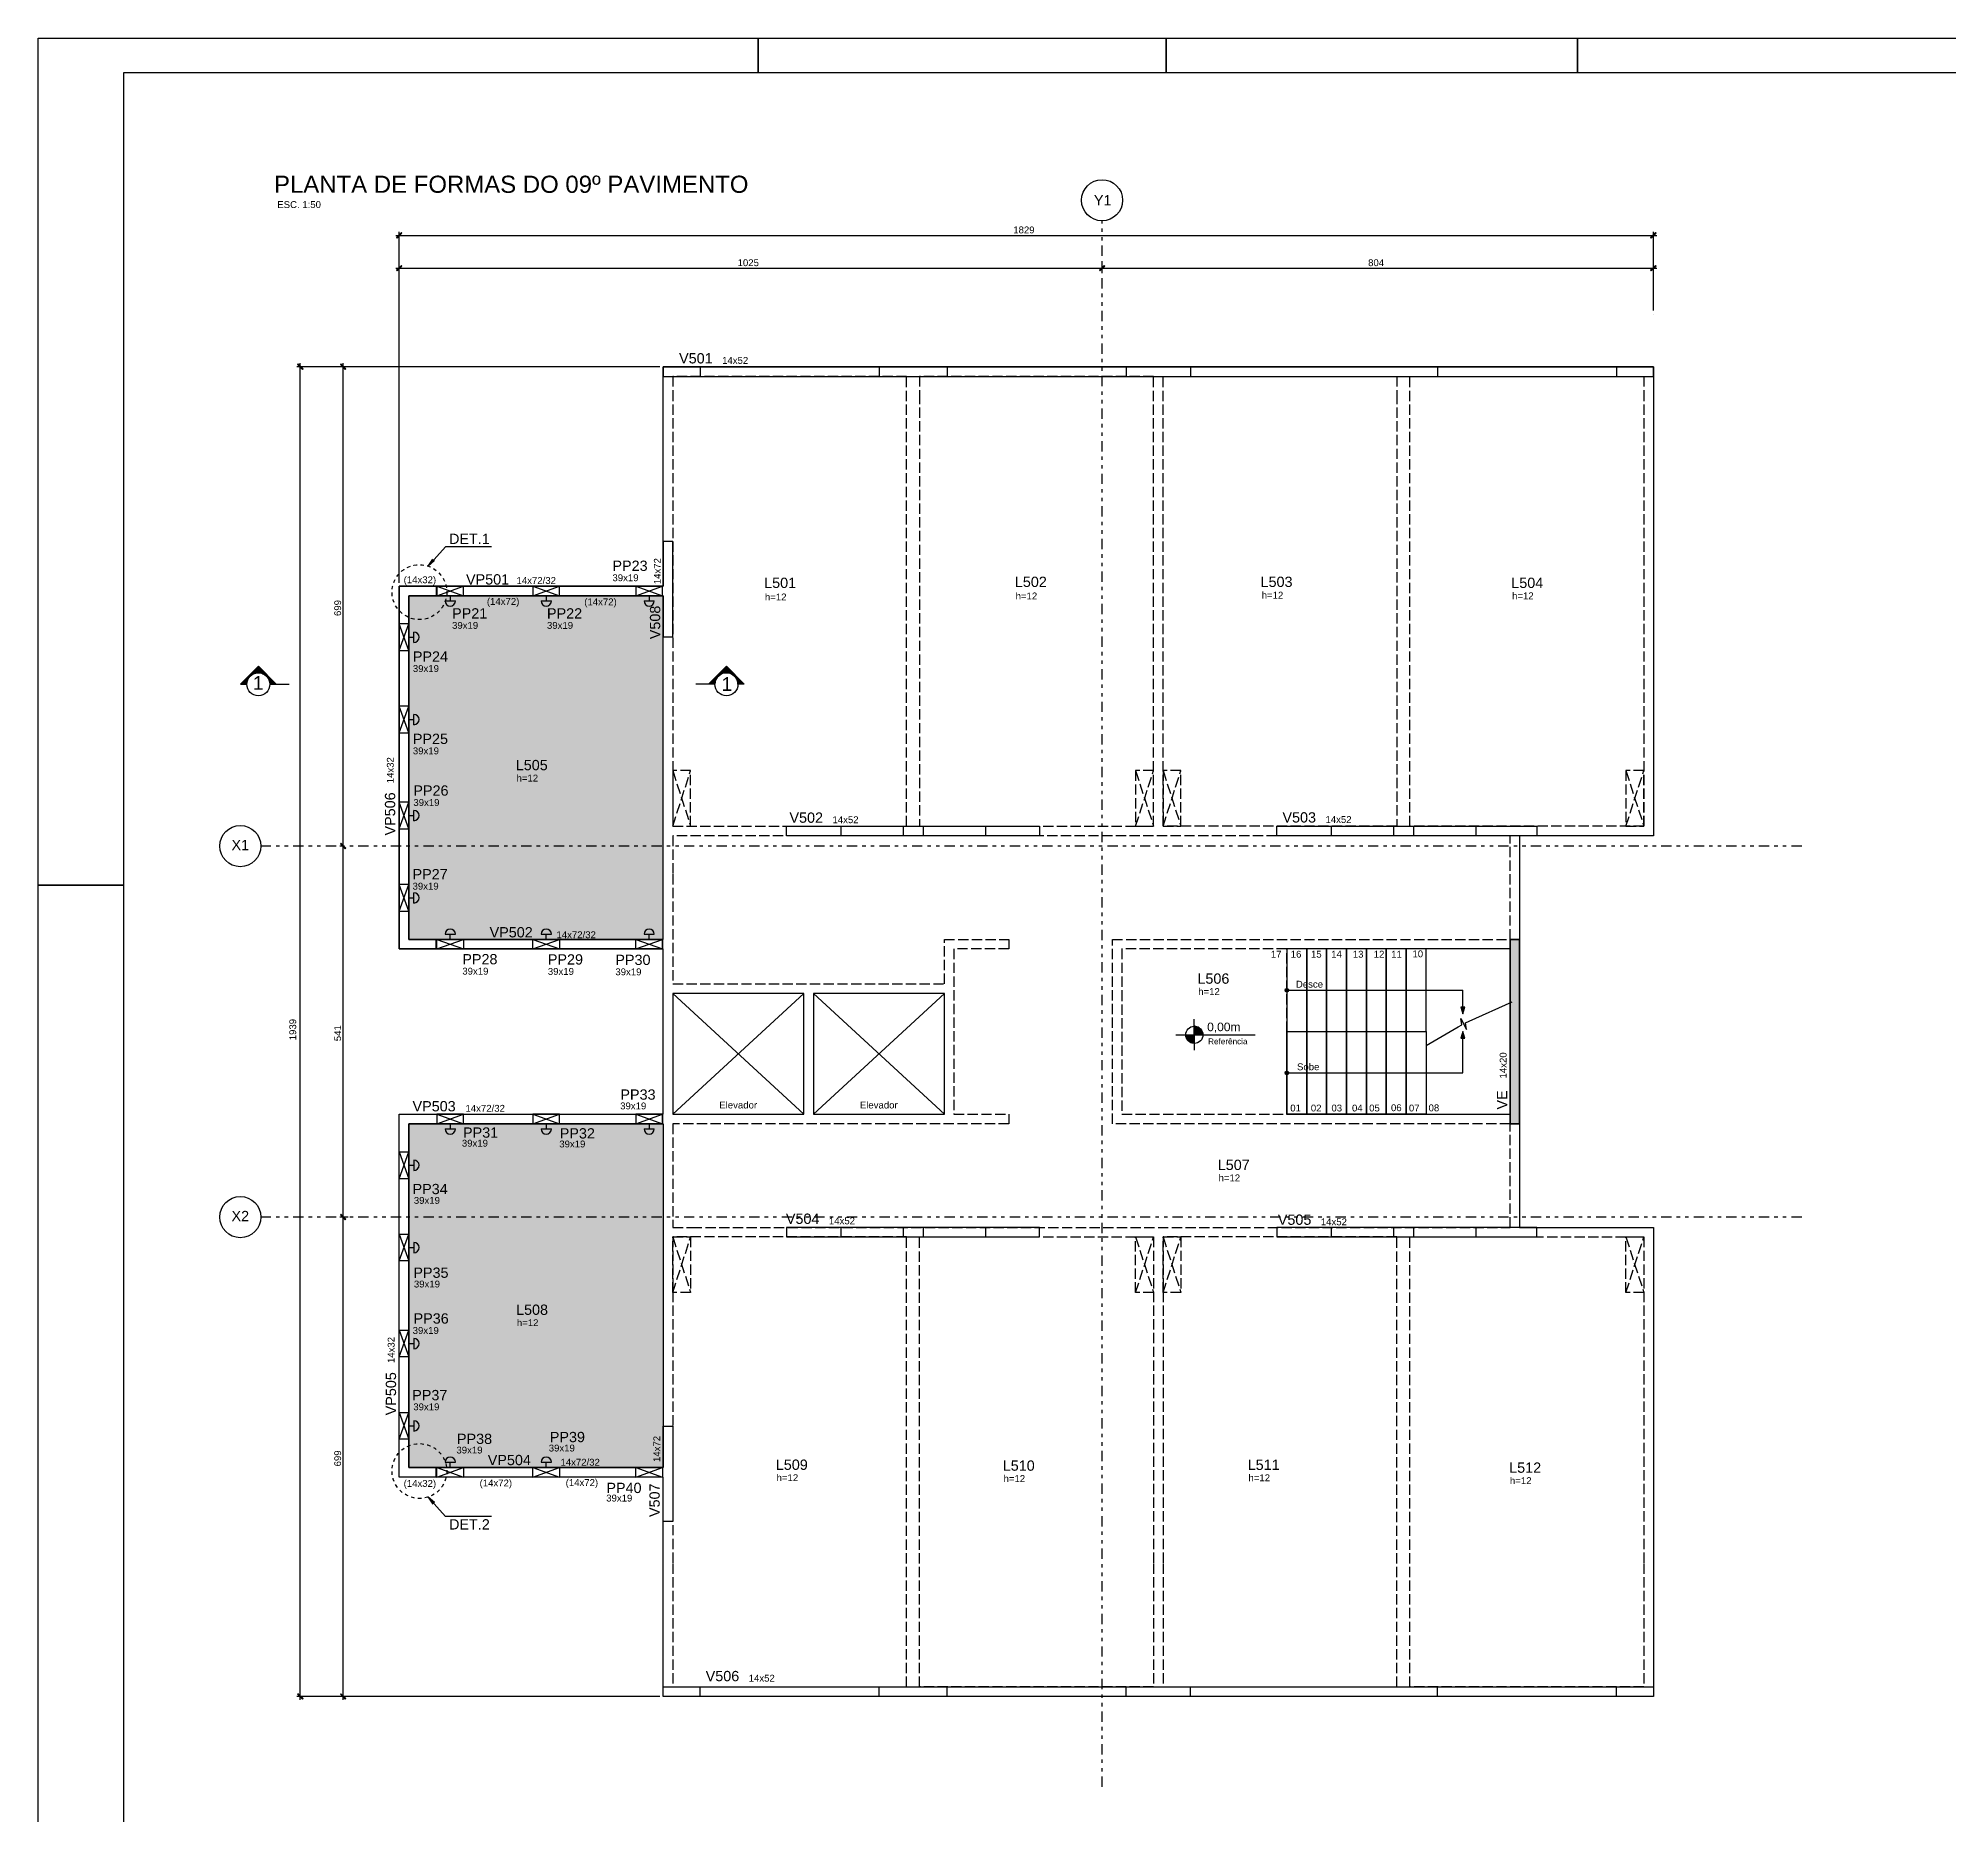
# Model space of a CAD drawing. Extents: x 0 to 119, y 0 to 84.
# Drawn here: x 0 to 55.8, y 32.3 to 84.1 of the extents above; entities that cross this region are included whole.
import ezdxf

# ---------------------------------------------------------------- set-up
doc = ezdxf.new("R2010")
doc.units = 0
doc.header["$MEASUREMENT"] = 0
for name, pattern in [('ESTILO_TQS_0001', [0.2, 0.1, -0.1]), ('ESTILO_TQS_0004', [1.09, 0.3, -0.15, 0.02, -0.15, 0.02, -0.15, 0.3]), ('ESTILO_TQS_0005', [0.4, 0.3, -0.1])]:
    doc.linetypes.add(name, pattern=pattern)
for name, color, linetype in [('1', 1, 'CONTINUOUS'), ('16', 10, 'CONTINUOUS'), ('18', 131, 'CONTINUOUS'), ('2', 2, 'CONTINUOUS'), ('3', 3, 'CONTINUOUS'), ('4', 4, 'CONTINUOUS'), ('5', 5, 'CONTINUOUS'), ('7', 7, 'CONTINUOUS')]:
    doc.layers.add(name, color=color, linetype=linetype)
doc.styles.add('TQS_ARIAL', font='arial.ttf')

msp = doc.modelspace()

# ---------------------------------------------------------------- linework, layer by layer
at = {"layer": '1', "linetype": 'Continuous'}
for p, q in [((10.4284, 78.349507), (47.2084, 78.349507)), ((10.5284, 76.597439), (10.5284, 78.449507)), ((47.1084, 76.156097), (47.1084, 78.449507)), ((10.4284, 77.392993), (31.1284, 77.392993)), ((10.5284, 68.219198), (10.5284, 77.492993)), ((30.9284, 77.392993), (47.2084, 77.392993)), ((31.0284, 77.363712), (31.0284, 77.492993)), ((31.0284, 77.363712), (31.0284, 77.492993)), ((47.1084, 76.737512), (47.1084, 77.492993)), ((9.679971, 74.519202), (7.544401, 74.519202)), ((7.644401, 35.639198), (7.644401, 74.619202)), ((18.1284, 74.519202), (8.793303, 74.519202)), ((8.893303, 60.4392), (8.893303, 74.619202)), ((11.6284, 67.839198), (12.4084, 68.119198)), ((11.6284, 68.119198), (12.4084, 67.839198)), ((14.4284, 67.839198), (15.2084, 68.119198)), ((14.4284, 68.119198), (15.2084, 67.839198)), ((17.4284, 67.839198), (18.2084, 68.119198)), ((17.4284, 68.119198), (18.2084, 67.839198)), ((10.8084, 66.239198), (10.5284, 67.019198)), ((10.5284, 66.239198), (10.8084, 67.019198)), ((10.8084, 63.839198), (10.5284, 64.619198)), ((10.5284, 63.839198), (10.8084, 64.619198)), ((10.8084, 61.039198), (10.5284, 61.819198)), ((10.5284, 61.039198), (10.8084, 61.819198)), ((8.824402, 60.5392), (8.793303, 60.5392)), ((8.824402, 60.5392), (8.793303, 60.5392)), ((8.893303, 49.6192), (8.893303, 60.6392)), ((10.8084, 58.639198), (10.5284, 59.419198)), ((10.5284, 58.639198), (10.8084, 59.419198)), ((11.6284, 57.819198), (12.4084, 57.539198)), ((11.6284, 57.539198), (12.4084, 57.819198)), ((14.4284, 57.819198), (15.2084, 57.539198)), ((14.4284, 57.539198), (15.2084, 57.819198)), ((17.4284, 57.539198), (18.2084, 57.819198)), ((17.4284, 57.819198), (18.2084, 57.539198)), ((36.418542, 56.334198), (41.548542, 56.334198)), ((41.548542, 55.845967), (41.548542, 56.334198)), ((18.5084, 56.239198), (22.3284, 52.719198)), ((18.5084, 52.719198), (22.3284, 56.239198)), ((22.6084, 56.239198), (26.4284, 52.719198)), ((22.6084, 52.719198), (26.4284, 56.239198)), ((41.731532, 55.438157), (42.9884, 55.999198)), ((33.719085, 55.283225), (33.719085, 55.491417)), ((33.719085, 55.283225), (33.719085, 54.783225)), ((33.719085, 54.783225), (33.719085, 55.283225)), ((33.719085, 55.271078), (33.796067, 55.271078)), ((33.719085, 55.255221), (33.834054, 55.255221)), ((33.719085, 55.239364), (33.86053, 55.239364)), ((33.719085, 55.223507), (33.881235, 55.223507)), ((33.719085, 55.207651), (33.898182, 55.207651)), ((40.478542, 54.719189), (41.410864, 55.27265)), ((33.17915, 55.033225), (35.491757, 55.033225)), ((33.469085, 55.033225), (33.969085, 55.033225)), ((33.719084, 55.017369), (33.469696, 55.017369)), ((33.719084, 55.001512), (33.471103, 55.001512)), ((33.719084, 54.985655), (33.473651, 54.985655)), ((33.719084, 54.969798), (33.477263, 54.969798)), ((33.719084, 54.953942), (33.481989, 54.953942)), ((33.719084, 54.938084), (33.487895, 54.938084)), ((33.719084, 54.922228), (33.495076, 54.922228)), ((33.719084, 54.906371), (33.503659, 54.906371)), ((33.719084, 54.890514), (33.513819, 54.890514)), ((33.719084, 54.874657), (33.525807, 54.874657)), ((33.719084, 54.858801), (33.539986, 54.858801)), ((33.719084, 54.842943), (33.556933, 54.842943)), ((33.719084, 54.827087), (33.577638, 54.827087)), ((33.719084, 54.81123), (33.604114, 54.81123)), ((33.719084, 54.795373), (33.642102, 54.795373)), ((33.719085, 55.191794), (33.912362, 55.191794)), ((33.719085, 55.175937), (33.924349, 55.175937)), ((33.719085, 55.16008), (33.934509, 55.16008)), ((33.719085, 55.144223), (33.943092, 55.144223)), ((33.719085, 55.128366), (33.950273, 55.128366)), ((33.719085, 55.112509), (33.956179, 55.112509)), ((33.719085, 55.096653), (33.960905, 55.096653)), ((33.719085, 55.080796), (33.964516, 55.080796)), ((33.719085, 55.064939), (33.967065, 55.064939)), ((33.719085, 55.049082), (33.968551, 55.049082)), ((33.719085, 54.783225), (33.719085, 54.583225)), ((41.548542, 53.924198), (41.548542, 54.940771)), ((36.418542, 53.924198), (41.548542, 53.924198)), ((11.6284, 52.439202), (12.4084, 52.719202)), ((11.6284, 52.719202), (12.4084, 52.439202)), ((14.4284, 52.439202), (15.2084, 52.719202)), ((14.4284, 52.719202), (15.2084, 52.439202)), ((17.4284, 52.719202), (18.2084, 52.439202)), ((17.4284, 52.439202), (18.2084, 52.719202)), ((10.5284, 50.839202), (10.8084, 51.619202)), ((10.5284, 51.619202), (10.8084, 50.839202)), ((9.041415, 49.7192), (8.793303, 49.7192)), ((9.041415, 49.7192), (8.793303, 49.7192)), ((8.893303, 35.639198), (8.893303, 49.8192)), ((10.5284, 48.439202), (10.8084, 49.219202)), ((10.5284, 49.219202), (10.8084, 48.439202)), ((10.5284, 45.639202), (10.8084, 46.419202)), ((10.5284, 46.419202), (10.8084, 45.639202)), ((10.5284, 43.239202), (10.8084, 44.019202)), ((10.5284, 44.019202), (10.8084, 43.239202)), ((11.6284, 42.419202), (12.4084, 42.139202)), ((11.6284, 42.139202), (12.4084, 42.419202)), ((14.4284, 42.419202), (15.2084, 42.139202)), ((14.4284, 42.139202), (15.2084, 42.419202)), ((17.4284, 42.419202), (18.2084, 42.139202)), ((17.4284, 42.139202), (18.2084, 42.419202)), ((10.695411, 35.739198), (7.544401, 35.739198)), ((18.1284, 35.739198), (8.793303, 35.739198))]:
    msp.add_line(p, q, dxfattribs=at)
at = {"layer": '1', "linetype": 'ESTILO_TQS_0005'}
for p, q in [((19.3084, 74.519202), (19.3084, 74.239202)), ((24.5284, 74.519202), (24.5284, 74.239202)), ((26.5084, 74.519202), (26.5084, 74.239202)), ((31.7284, 74.519202), (31.72986, 74.239202)), ((33.6084, 74.519202), (33.6084, 74.239202)), ((40.8084, 74.519202), (40.8084, 74.239202)), ((46.0284, 74.519202), (46.0284, 74.239202)), ((11.6084, 68.119198), (11.6084, 67.839198)), ((18.5084, 61.119202), (19.0284, 62.739202)), ((18.5084, 62.739202), (19.0284, 61.119202)), ((32.0084, 61.119202), (32.5284, 62.739202)), ((32.0084, 62.739202), (32.5284, 61.119202)), ((32.8084, 61.119202), (33.3284, 62.739202)), ((32.8084, 62.739202), (33.3284, 61.119202)), ((46.3084, 61.119202), (46.8284, 62.739202)), ((46.3084, 62.739202), (46.8284, 61.119202)), ((23.4084, 61.119202), (23.4084, 60.839202)), ((25.2284, 61.119202), (25.2284, 60.839202)), ((25.8084, 61.119202), (25.8084, 60.839202)), ((27.6284, 61.119202), (27.6284, 60.839202)), ((37.7084, 61.119202), (37.7084, 60.839202)), ((39.5284, 61.119202), (39.5284, 60.839202)), ((40.1084, 61.119202), (40.1084, 60.839202)), ((41.9284, 61.119202), (41.9284, 60.839202)), ((11.6084, 57.539198), (11.6084, 57.819198)), ((18.5084, 49.139198), (19.0284, 47.519198)), ((18.5084, 47.519198), (19.0284, 49.139198)), ((23.4084, 49.419198), (23.4084, 49.139198)), ((25.2284, 49.419198), (25.2284, 49.139198)), ((25.8084, 49.419198), (25.8084, 49.139198)), ((27.632302, 49.419198), (27.632302, 49.139198)), ((32.0084, 49.139198), (32.5284, 47.519198)), ((32.0084, 47.519198), (32.5284, 49.139198)), ((32.8084, 49.139198), (33.3284, 47.519198)), ((32.8084, 47.519198), (33.3284, 49.139198)), ((37.7084, 49.419198), (37.7084, 49.139198)), ((39.5284, 49.419198), (39.5284, 49.139198)), ((40.1084, 49.419198), (40.1084, 49.139198)), ((41.9284, 49.419198), (41.9284, 49.139198)), ((46.3084, 49.139198), (46.8284, 47.519198)), ((46.3084, 47.519198), (46.8284, 49.139198)), ((11.6084, 42.139202), (11.6084, 42.419202)), ((19.3084, 35.739198), (19.3084, 36.019198)), ((24.5284, 35.739198), (24.5284, 36.019198)), ((26.5084, 35.739198), (26.5084, 36.019198)), ((31.7284, 35.739198), (31.72986, 36.019198)), ((33.6084, 35.739198), (33.6084, 36.019198)), ((40.8084, 35.739198), (40.8084, 36.019198)), ((46.0284, 35.739198), (46.0284, 36.019198))]:
    msp.add_line(p, q, dxfattribs=at)
at = {"layer": '1', "linetype": 'Continuous'}
for points in [[(0.000062, 84.099942), (21.000062, 84.099942), (21.000062, 83.099942), (21.000062, 84.099942), (32.900062, 84.099942), (32.900062, 83.099942), (32.900062, 84.099942), (44.900062, 84.099942), (44.900062, 83.099942), (44.900062, 84.099942), (63.400062, 84.099942)], [(63.400062, -0.000058), (44.900062, -0.000058), (44.900062, 0.999942), (44.900062, -0.000058), (32.900062, -0.000058), (32.900062, 0.999942), (32.900062, -0.000058), (21.000062, -0.000058), (21.000062, 0.999942), (21.000062, -0.000058), (0.000062, -0.000058), (0.000062, 29.699942), (2.500062, 29.699942), (0.000062, 29.699942), (0.000062, 59.399942), (2.500062, 59.399942), (0.000062, 59.399942), (0.000062, 84.099942)], [(10.466517, 78.269946), (10.609423, 78.412852), (10.591745, 78.430529), (10.448839, 78.287624), (10.466517, 78.269946)], [(47.046517, 78.269946), (47.189423, 78.412852), (47.171745, 78.430529), (47.028839, 78.287624), (47.046517, 78.269946)], [(10.466517, 77.313432), (10.609423, 77.456338), (10.591745, 77.474016), (10.448839, 77.33111), (10.466517, 77.313432)], [(30.966517, 77.313432), (31.109423, 77.456338), (31.091745, 77.474016), (30.948839, 77.33111), (30.966517, 77.313432)], [(30.966517, 77.313432), (31.109423, 77.456338), (31.091745, 77.474016), (30.948839, 77.33111), (30.966517, 77.313432)], [(47.046517, 77.313432), (47.189423, 77.456338), (47.171745, 77.474016), (47.028839, 77.33111), (47.046517, 77.313432)], [(7.723961, 74.457319), (7.581056, 74.600224), (7.563378, 74.582547), (7.706284, 74.439641), (7.723961, 74.457319)], [(8.972864, 74.457319), (8.829958, 74.600224), (8.812281, 74.582547), (8.955186, 74.439641), (8.972864, 74.457319)], [(13.220439, 69.266782), (11.882112, 69.266782), (11.36918, 68.702556), (11.560055, 68.864008), (11.36918, 68.702556), (11.511764, 68.907909)], [(6.941348, 65.259336), (6.420845, 65.784179), (5.900342, 65.259336), (6.084866, 65.259336), (6.085874, 65.285342), (6.089447, 65.314625), (6.096249, 65.34605), (6.10629, 65.37739), (6.118393, 65.405639), (6.133615, 65.433636), (6.14936, 65.457269), (6.168176, 65.480786), (6.187666, 65.501222), (6.21701, 65.526418), (6.250851, 65.549135), (6.275914, 65.562447), (6.307991, 65.575793), (6.343547, 65.586301), (6.383766, 65.593262), (6.417565, 65.595298), (6.445722, 65.594392), (6.484691, 65.589192), (6.517681, 65.581057), (6.553671, 65.567943), (6.584631, 65.552688), (6.61304, 65.534912), (6.638739, 65.515077), (6.664977, 65.490162), (6.691074, 65.45898), (6.710889, 65.428912), (6.727928, 65.39565), (6.740083, 65.364066), (6.747772, 65.336797), (6.753232, 65.308328), (6.756216, 65.27953), (6.756823, 65.259336), (6.941348, 65.259336)], [(19.552378, 65.259336), (20.072881, 65.784179), (20.593384, 65.259336), (20.40886, 65.259336), (20.407852, 65.285342), (20.404279, 65.314625), (20.397477, 65.34605), (20.387436, 65.37739), (20.375333, 65.405639), (20.360111, 65.433636), (20.344366, 65.457269), (20.32555, 65.480786), (20.30606, 65.501222), (20.276716, 65.526418), (20.242875, 65.549135), (20.217812, 65.562447), (20.185735, 65.575793), (20.150179, 65.586301), (20.10996, 65.593262), (20.076161, 65.595298), (20.048004, 65.594392), (20.009035, 65.589192), (19.976045, 65.581057), (19.940055, 65.567943), (19.909095, 65.552688), (19.880686, 65.534912), (19.854987, 65.515077), (19.828749, 65.490162), (19.802652, 65.45898), (19.782837, 65.428912), (19.765798, 65.39565), (19.753643, 65.364066), (19.745954, 65.336797), (19.740494, 65.308328), (19.73751, 65.27953), (19.736903, 65.259336), (19.552378, 65.259336)], [(8.972864, 60.477317), (8.829958, 60.620223), (8.812281, 60.602545), (8.955186, 60.459639), (8.972864, 60.477317)], [(8.972864, 60.477317), (8.829958, 60.620223), (8.812281, 60.602545), (8.955186, 60.459639), (8.972864, 60.477317)], [(36.418542, 55.129198), (36.998542, 55.129198), (36.998542, 57.539198), (36.418542, 57.539198), (36.418542, 55.129198)], [(36.998542, 55.129198), (37.578542, 55.129198), (37.578542, 57.539198), (36.998542, 57.539198), (36.998542, 55.129198)], [(37.578542, 55.129198), (38.158542, 55.129198), (38.158542, 57.539198), (37.578542, 57.539198), (37.578542, 55.129198)], [(38.158542, 55.129198), (38.738542, 55.129198), (38.738542, 57.539198), (38.158542, 57.539198), (38.158542, 55.129198)], [(38.738542, 55.129198), (39.318542, 55.129198), (39.318542, 57.539198), (38.738542, 57.539198), (38.738542, 55.129198)], [(39.318542, 55.129198), (39.898542, 55.129198), (39.898542, 57.539198), (39.318542, 57.539198), (39.318542, 55.129198)], [(39.898542, 55.129198), (40.478542, 55.129198), (40.478542, 57.539198), (39.898542, 57.539198), (39.898542, 55.129198)], [(33.719085, 55.283225), (33.719085, 55.033225), (33.969085, 55.033225), (33.968551, 55.049082), (33.967065, 55.064939), (33.964516, 55.080796), (33.960905, 55.096653), (33.956179, 55.112509), (33.950273, 55.128366), (33.943092, 55.144223), (33.934509, 55.16008), (33.924214, 55.175937), (33.912183, 55.191794), (33.898046, 55.207651), (33.881074, 55.223507), (33.860361, 55.239364), (33.833794, 55.255221), (33.79572, 55.271078), (33.76735, 55.278521), (33.749346, 55.281387), (33.73122, 55.28293), (33.719085, 55.283225)], [(41.410871, 55.272637), (41.517761, 55.327805), (41.488454, 55.515723), (41.653958, 55.195053), (41.624651, 55.382972), (41.731541, 55.43814)], [(36.418542, 55.129198), (36.998542, 55.129198), (36.998542, 52.719198), (36.418542, 52.719198), (36.418542, 55.129198)], [(36.998542, 55.129198), (37.578542, 55.129198), (37.578542, 52.719198), (36.998542, 52.719198), (36.998542, 55.129198)], [(37.578542, 55.129198), (38.158542, 55.129198), (38.158542, 52.719198), (37.578542, 52.719198), (37.578542, 55.129198)], [(38.158542, 55.129198), (38.738542, 55.129198), (38.738542, 52.719198), (38.158542, 52.719198), (38.158542, 55.129198)], [(38.738542, 55.129198), (39.318542, 55.129198), (39.318542, 52.719198), (38.738542, 52.719198), (38.738542, 55.129198)], [(39.318542, 55.129198), (39.898542, 55.129198), (39.898542, 52.719198), (39.318542, 52.719198), (39.318542, 55.129198)], [(39.898542, 55.129198), (40.478542, 55.129198), (40.478542, 52.719198), (39.898542, 52.719198), (39.898542, 55.129198)], [(8.972864, 49.657317), (8.829958, 49.800223), (8.812281, 49.782545), (8.955186, 49.639639), (8.972864, 49.657317)], [(8.972864, 49.657317), (8.829958, 49.800223), (8.812281, 49.782545), (8.955186, 49.639639), (8.972864, 49.657317)], [(13.220439, 40.991618), (11.882112, 40.991618), (11.36918, 41.555844), (11.560055, 41.394392), (11.36918, 41.555844), (11.511764, 41.350491)], [(7.723961, 35.677316), (7.581056, 35.820221), (7.563378, 35.802543), (7.706284, 35.659638), (7.723961, 35.677316)], [(8.972864, 35.677316), (8.829958, 35.820221), (8.812281, 35.802543), (8.955186, 35.659638), (8.972864, 35.677316)]]:
    msp.add_lwpolyline(points, dxfattribs=at)
at = {"layer": '1', "linetype": 'ESTILO_TQS_0005'}
for points in [[(18.5084, 73.819202), (18.5084, 61.119202), (25.3284, 61.119202), (25.3284, 74.239202), (18.5084, 74.239202), (18.5084, 73.819202)], [(25.7084, 73.729202), (25.7084, 61.119202), (32.5284, 61.119202), (32.5284, 74.239202), (25.7084, 74.239202), (25.7084, 73.729202)], [(39.6284, 73.729202), (39.6284, 61.119202), (32.8084, 61.119202), (32.8084, 74.239202), (39.6284, 74.239202), (39.6284, 73.729202)], [(46.8284, 73.819202), (46.8284, 61.119202), (40.0084, 61.119202), (40.0084, 74.239202), (46.8284, 74.239202), (46.8284, 73.819202)], [(10.8084, 66.639198), (10.8084, 57.819198), (18.2284, 57.819198), (18.2284, 67.839198), (10.8084, 67.839198), (10.8084, 66.639198)], [(18.5084, 61.119202), (19.0284, 61.119202), (19.0284, 62.739202), (18.5084, 62.739202), (18.5084, 61.119202)], [(32.0084, 61.119202), (32.5284, 61.119202), (32.5284, 62.739202), (32.0084, 62.739202), (32.0084, 61.119202)], [(32.8084, 61.119202), (33.3284, 61.119202), (33.3284, 62.739202), (32.8084, 62.739202), (32.8084, 61.119202)], [(46.3084, 61.119202), (46.8284, 61.119202), (46.8284, 62.739202), (46.3084, 62.739202), (46.3084, 61.119202)], [(18.5084, 59.719202), (18.5084, 56.519198), (26.4284, 56.519198), (26.4284, 57.819198), (28.3084, 57.819198), (28.3084, 57.539198), (26.7084, 57.539198), (26.7084, 52.719198), (28.3084, 52.719198), (28.3084, 52.439198), (18.5084, 52.439198), (18.5084, 49.419198), (19.059934, 49.419198), (42.9284, 49.419198), (42.9284, 52.439198), (31.3284, 52.439198), (31.3284, 57.819198), (42.9284, 57.819198), (42.9284, 60.839202), (18.5084, 60.839202), (18.5084, 59.719202)], [(31.6084, 56.319198), (31.6084, 52.719198), (36.418542, 52.719198), (36.418542, 57.539198), (31.6084, 57.539198), (31.6084, 56.319198)], [(10.8084, 43.619202), (10.8084, 52.439202), (18.2284, 52.439202), (18.2284, 42.419202), (10.8084, 42.419202), (10.8084, 43.619202)], [(18.5084, 39.619198), (18.5084, 36.019198), (25.3284, 36.019198), (25.3284, 49.139198), (18.5084, 49.139198), (18.5084, 39.619198)], [(18.5084, 49.139198), (19.0284, 49.139198), (19.0284, 47.519198), (18.5084, 47.519198), (18.5084, 49.139198)], [(32.5284, 39.619198), (32.5284, 36.019198), (25.7084, 36.019198), (25.7084, 49.139198), (32.5284, 49.139198), (32.5284, 39.619198)], [(32.0084, 49.139198), (32.5284, 49.139198), (32.5284, 47.519198), (32.0084, 47.519198), (32.0084, 49.139198)], [(32.8084, 39.619198), (32.8084, 36.019198), (39.6284, 36.019198), (39.6284, 49.139198), (32.8084, 49.139198), (32.8084, 39.619198)], [(32.8084, 49.139198), (33.3284, 49.139198), (33.3284, 47.519198), (32.8084, 47.519198), (32.8084, 49.139198)], [(46.8284, 39.619198), (46.8284, 36.019198), (40.0084, 36.019198), (40.0084, 49.139198), (46.8284, 49.139198), (46.8284, 39.619198)], [(46.3084, 49.139198), (46.8284, 49.139198), (46.8284, 47.519198), (46.3084, 47.519198), (46.3084, 49.139198)]]:
    msp.add_lwpolyline(points, dxfattribs=at)
at = {"layer": '1', "linetype": 'Continuous'}
for centre, radius in [((31.0284, 79.374159), 0.6), ((5.894009, 60.5392), 0.6), ((33.719085, 55.033225), 0.25), ((5.894009, 49.7192), 0.6)]:
    msp.add_circle(centre, radius, dxfattribs=at)
for points in [[(10.466517, 78.269946), (10.591745, 78.430529), (10.448839, 78.287624)], [(10.466517, 78.269946), (10.448839, 78.287624), (10.466517, 78.269946)], [(10.466517, 78.269946), (10.609423, 78.412852), (10.591745, 78.430529)], [(47.046517, 78.269946), (47.171745, 78.430529), (47.028839, 78.287624)], [(47.046517, 78.269946), (47.028839, 78.287624), (47.046517, 78.269946)], [(47.046517, 78.269946), (47.189423, 78.412852), (47.171745, 78.430529)], [(10.466517, 77.313432), (10.591745, 77.474016), (10.448839, 77.33111)], [(10.466517, 77.313432), (10.448839, 77.33111), (10.466517, 77.313432)], [(10.466517, 77.313432), (10.609423, 77.456338), (10.591745, 77.474016)], [(30.966517, 77.313432), (31.091745, 77.474016), (30.948839, 77.33111)], [(30.966517, 77.313432), (31.091745, 77.474016), (30.948839, 77.33111)], [(30.966517, 77.313432), (30.948839, 77.33111), (30.966517, 77.313432)], [(30.966517, 77.313432), (30.948839, 77.33111), (30.966517, 77.313432)], [(30.966517, 77.313432), (31.109423, 77.456338), (31.091745, 77.474016)], [(30.966517, 77.313432), (31.109423, 77.456338), (31.091745, 77.474016)], [(47.046517, 77.313432), (47.171745, 77.474016), (47.028839, 77.33111)], [(47.046517, 77.313432), (47.028839, 77.33111), (47.046517, 77.313432)], [(47.046517, 77.313432), (47.189423, 77.456338), (47.171745, 77.474016)], [(7.723961, 74.457319), (7.581056, 74.600224), (7.563378, 74.582547)], [(7.723961, 74.457319), (7.563378, 74.582547), (7.706284, 74.439641)], [(7.723961, 74.457319), (7.706284, 74.439641), (7.723961, 74.457319)], [(8.972864, 74.457319), (8.829958, 74.600224), (8.812281, 74.582547)], [(8.972864, 74.457319), (8.812281, 74.582547), (8.955186, 74.439641)], [(8.972864, 74.457319), (8.955186, 74.439641), (8.972864, 74.457319)], [(6.420845, 65.784179), (5.900342, 65.259336), (6.168176, 65.480786)], [(5.900342, 65.259336), (6.14936, 65.457269), (6.168176, 65.480786)], [(5.900342, 65.259336), (6.133615, 65.433636), (6.14936, 65.457269)], [(5.900342, 65.259336), (6.118393, 65.405639), (6.133615, 65.433636)], [(5.900342, 65.259336), (6.10629, 65.37739), (6.118393, 65.405639)], [(5.900342, 65.259336), (6.096249, 65.34605), (6.10629, 65.37739)], [(5.900342, 65.259336), (6.089447, 65.314625), (6.096249, 65.34605)], [(5.900342, 65.259336), (6.085874, 65.285342), (6.089447, 65.314625)], [(5.900342, 65.259336), (6.084866, 65.259336), (6.085874, 65.285342)], [(6.420845, 65.784179), (6.168176, 65.480786), (6.187666, 65.501222)], [(6.420845, 65.784179), (6.187666, 65.501222), (6.21701, 65.526418)], [(6.420845, 65.784179), (6.21701, 65.526418), (6.250851, 65.549135)], [(6.420845, 65.784179), (6.250851, 65.549135), (6.275914, 65.562447)], [(6.420845, 65.784179), (6.275914, 65.562447), (6.307991, 65.575793)], [(6.420845, 65.784179), (6.307991, 65.575793), (6.343547, 65.586301)], [(6.420845, 65.784179), (6.343547, 65.586301), (6.383766, 65.593262)], [(6.420845, 65.784179), (6.383766, 65.593262), (6.417565, 65.595298)], [(6.420845, 65.784179), (6.417565, 65.595298), (6.445722, 65.594392)], [(6.941348, 65.259336), (6.420845, 65.784179), (6.638739, 65.515077)], [(6.420845, 65.784179), (6.445722, 65.594392), (6.484691, 65.589192)], [(6.420845, 65.784179), (6.484691, 65.589192), (6.517681, 65.581057)], [(6.420845, 65.784179), (6.517681, 65.581057), (6.553671, 65.567943)], [(6.420845, 65.784179), (6.553671, 65.567943), (6.584631, 65.552688)], [(6.420845, 65.784179), (6.584631, 65.552688), (6.61304, 65.534912)], [(6.420845, 65.784179), (6.61304, 65.534912), (6.638739, 65.515077)], [(6.941348, 65.259336), (6.638739, 65.515077), (6.664977, 65.490162)], [(6.941348, 65.259336), (6.664977, 65.490162), (6.691074, 65.45898)], [(6.941348, 65.259336), (6.691074, 65.45898), (6.710889, 65.428912)], [(6.941348, 65.259336), (6.710889, 65.428912), (6.727928, 65.39565)], [(6.941348, 65.259336), (6.727928, 65.39565), (6.740083, 65.364066)], [(6.941348, 65.259336), (6.740083, 65.364066), (6.747772, 65.336797)], [(6.941348, 65.259336), (6.747772, 65.336797), (6.753232, 65.308328)], [(6.941348, 65.259336), (6.753232, 65.308328), (6.756216, 65.27953)], [(6.941348, 65.259336), (6.756216, 65.27953), (6.756823, 65.259336)], [(20.072881, 65.784179), (19.802652, 65.45898), (19.552378, 65.259336)], [(19.552378, 65.259336), (19.802652, 65.45898), (19.782837, 65.428912)], [(19.552378, 65.259336), (19.782837, 65.428912), (19.765798, 65.39565)], [(19.552378, 65.259336), (19.765798, 65.39565), (19.753643, 65.364066)], [(19.552378, 65.259336), (19.753643, 65.364066), (19.745954, 65.336797)], [(19.552378, 65.259336), (19.745954, 65.336797), (19.740494, 65.308328)], [(19.552378, 65.259336), (19.740494, 65.308328), (19.73751, 65.27953)], [(19.552378, 65.259336), (19.73751, 65.27953), (19.736903, 65.259336)], [(20.072881, 65.784179), (19.828749, 65.490162), (19.802652, 65.45898)], [(20.072881, 65.784179), (19.854987, 65.515077), (19.828749, 65.490162)], [(20.072881, 65.784179), (19.880686, 65.534912), (19.854987, 65.515077)], [(20.072881, 65.784179), (19.909095, 65.552688), (19.880686, 65.534912)], [(20.072881, 65.784179), (19.940055, 65.567943), (19.909095, 65.552688)], [(20.072881, 65.784179), (19.976045, 65.581057), (19.940055, 65.567943)], [(20.072881, 65.784179), (20.009035, 65.589192), (19.976045, 65.581057)], [(20.072881, 65.784179), (20.048004, 65.594392), (20.009035, 65.589192)], [(20.072881, 65.784179), (20.076161, 65.595298), (20.048004, 65.594392)], [(20.593384, 65.259336), (20.276716, 65.526418), (20.072881, 65.784179)], [(20.072881, 65.784179), (20.276716, 65.526418), (20.242875, 65.549135)], [(20.072881, 65.784179), (20.242875, 65.549135), (20.217812, 65.562447)], [(20.072881, 65.784179), (20.217812, 65.562447), (20.185735, 65.575793)], [(20.072881, 65.784179), (20.185735, 65.575793), (20.150179, 65.586301)], [(20.072881, 65.784179), (20.150179, 65.586301), (20.10996, 65.593262)], [(20.072881, 65.784179), (20.10996, 65.593262), (20.076161, 65.595298)], [(20.593384, 65.259336), (20.30606, 65.501222), (20.276716, 65.526418)], [(20.593384, 65.259336), (20.32555, 65.480786), (20.30606, 65.501222)], [(20.593384, 65.259336), (20.344366, 65.457269), (20.32555, 65.480786)], [(20.593384, 65.259336), (20.360111, 65.433636), (20.344366, 65.457269)], [(20.593384, 65.259336), (20.375333, 65.405639), (20.360111, 65.433636)], [(20.593384, 65.259336), (20.387436, 65.37739), (20.375333, 65.405639)], [(20.593384, 65.259336), (20.397477, 65.34605), (20.387436, 65.37739)], [(20.593384, 65.259336), (20.404279, 65.314625), (20.397477, 65.34605)], [(20.593384, 65.259336), (20.407852, 65.285342), (20.404279, 65.314625)], [(20.593384, 65.259336), (20.40886, 65.259336), (20.407852, 65.285342)], [(8.972864, 60.477317), (8.829958, 60.620223), (8.812281, 60.602545)], [(8.972864, 60.477317), (8.829958, 60.620223), (8.812281, 60.602545)], [(8.972864, 60.477317), (8.812281, 60.602545), (8.955186, 60.459639)], [(8.972864, 60.477317), (8.812281, 60.602545), (8.955186, 60.459639)], [(8.972864, 60.477317), (8.955186, 60.459639), (8.972864, 60.477317)], [(8.972864, 60.477317), (8.955186, 60.459639), (8.972864, 60.477317)], [(8.972864, 49.657317), (8.829958, 49.800223), (8.812281, 49.782545)], [(8.972864, 49.657317), (8.829958, 49.800223), (8.812281, 49.782545)], [(8.972864, 49.657317), (8.812281, 49.782545), (8.955186, 49.639639)], [(8.972864, 49.657317), (8.812281, 49.782545), (8.955186, 49.639639)], [(8.972864, 49.657317), (8.955186, 49.639639), (8.972864, 49.657317)], [(8.972864, 49.657317), (8.955186, 49.639639), (8.972864, 49.657317)], [(7.723961, 35.677316), (7.581056, 35.820221), (7.563378, 35.802543)], [(7.723961, 35.677316), (7.563378, 35.802543), (7.706284, 35.659638)], [(8.972864, 35.677316), (8.829958, 35.820221), (8.812281, 35.802543)], [(8.972864, 35.677316), (8.812281, 35.802543), (8.955186, 35.659638)], [(7.723961, 35.677316), (7.706284, 35.659638), (7.723961, 35.677316)], [(8.972864, 35.677316), (8.955186, 35.659638), (8.972864, 35.677316)]]:
    msp.add_solid(points, dxfattribs=at)
at = {"layer": '16', "linetype": 'Continuous'}
msp.add_lwpolyline([(42.9284, 57.819198), (43.2084, 57.819198), (43.2084, 52.439198), (42.9284, 52.439198), (42.9284, 57.819198)], dxfattribs=at)
for points in [[(42.9284, 57.819198), (43.2084, 57.819198), (43.2084, 52.439198)], [(42.9284, 57.819198), (43.2084, 52.439198), (42.9284, 52.439198)], [(42.9284, 57.819198), (42.9284, 52.439198), (42.9284, 57.819198)]]:
    msp.add_solid(points, dxfattribs=at)
at = {"layer": '18', "linetype": 'Continuous'}
for points in [[(18.2284, 67.839198), (10.8084, 67.839198), (10.8084, 57.819198), (18.2284, 57.819198), (18.2284, 67.839198)], [(18.2284, 42.419202), (10.8084, 42.419202), (10.8084, 52.439202), (18.2284, 52.439202), (18.2284, 42.419202)]]:
    msp.add_lwpolyline(points, dxfattribs=at)
for points in [[(18.2284, 67.839198), (10.8084, 67.839198), (10.8084, 57.819198)], [(18.2284, 67.839198), (10.8084, 57.819198), (18.2284, 57.819198)], [(18.2284, 67.839198), (18.2284, 57.819198), (18.2284, 67.839198)], [(18.2284, 42.419202), (10.8084, 42.419202), (10.8084, 52.439202)], [(18.2284, 42.419202), (10.8084, 52.439202), (18.2284, 52.439202)], [(18.2284, 42.419202), (18.2284, 52.439202), (18.2284, 42.419202)]]:
    msp.add_solid(points, dxfattribs=at)
at = {"layer": '2', "linetype": 'ESTILO_TQS_0004'}
for p, q in [((31.0284, 33.100425), (31.0284, 78.774159)), ((51.435605, 60.5392), (6.494009, 60.5392)), ((51.435605, 49.7192), (6.494009, 49.7192))]:
    msp.add_line(p, q, dxfattribs=at)
at = {"layer": '2', "linetype": 'Continuous'}
for p, q in [((31.0284, 77.263712), (31.0284, 77.263712)), ((31.0284, 77.263712), (31.0284, 77.263712)), ((10.5284, 76.497439), (10.5284, 76.497439)), ((47.1084, 76.637512), (47.1084, 76.637512)), ((47.1084, 76.056097), (47.1084, 76.056097)), ((9.779971, 74.519202), (9.779971, 74.519202)), ((18.2284, 74.519202), (18.2284, 74.519202)), ((10.5284, 68.119198), (10.5284, 68.119198)), ((11.8684, 67.689198), (12.1684, 67.689198)), ((12.0184, 67.839198), (12.0184, 67.689198)), ((14.6684, 67.689198), (14.9684, 67.689198)), ((14.8184, 67.839198), (14.8184, 67.689198)), ((17.6684, 67.689198), (17.9684, 67.689198)), ((17.8184, 67.839198), (17.8184, 67.689198)), ((10.8084, 66.629198), (10.9584, 66.629198)), ((10.9584, 66.479198), (10.9584, 66.779198)), ((6.420845, 65.784179), (5.900342, 65.259336)), ((5.900342, 65.259336), (6.084866, 65.259336)), ((6.941348, 65.259336), (6.420845, 65.784179)), ((6.756823, 65.259336), (7.317636, 65.259336)), ((19.736903, 65.259336), (19.17609, 65.259336)), ((19.552378, 65.259336), (20.072881, 65.784179)), ((20.072881, 65.784179), (20.593384, 65.259336)), ((20.593384, 65.259336), (20.40886, 65.259336)), ((10.8084, 64.229198), (10.9584, 64.229198)), ((10.9584, 64.079198), (10.9584, 64.379198)), ((10.8084, 61.429198), (10.9584, 61.429198)), ((10.9584, 61.279198), (10.9584, 61.579198)), ((8.924402, 60.5392), (8.924402, 60.5392)), ((8.924402, 60.5392), (8.924402, 60.5392)), ((10.9584, 58.879198), (10.9584, 59.179198)), ((10.8084, 59.029198), (10.9584, 59.029198)), ((11.8684, 57.969198), (12.1684, 57.969198)), ((12.0184, 57.819198), (12.0184, 57.969198)), ((14.6684, 57.969198), (14.9684, 57.969198)), ((14.8184, 57.819198), (14.8184, 57.969198)), ((17.6684, 57.969198), (17.9684, 57.969198)), ((17.8184, 57.819198), (17.8184, 57.969198)), ((12.0184, 52.439202), (12.0184, 52.289202)), ((14.8184, 52.439202), (14.8184, 52.289202)), ((17.8184, 52.439202), (17.8184, 52.289202)), ((11.8684, 52.289202), (12.1684, 52.289202)), ((14.6684, 52.289202), (14.9684, 52.289202)), ((17.6684, 52.289202), (17.9684, 52.289202)), ((10.9584, 51.379202), (10.9584, 51.079202)), ((10.8084, 51.229202), (10.9584, 51.229202)), ((9.141415, 49.7192), (9.141415, 49.7192)), ((9.141415, 49.7192), (9.141415, 49.7192)), ((10.8084, 48.829202), (10.9584, 48.829202)), ((10.9584, 48.979202), (10.9584, 48.679202)), ((10.8084, 46.029202), (10.9584, 46.029202)), ((10.9584, 46.179202), (10.9584, 45.879202)), ((10.8084, 43.629202), (10.9584, 43.629202)), ((10.9584, 43.779202), (10.9584, 43.479202)), ((11.8684, 42.569202), (12.1684, 42.569202)), ((12.0184, 42.419202), (12.0184, 42.569202)), ((14.6684, 42.569202), (14.9684, 42.569202)), ((14.8184, 42.419202), (14.8184, 42.569202)), ((10.795411, 35.739198), (10.795411, 35.739198)), ((18.2284, 35.739198), (18.2284, 35.739198))]:
    msp.add_line(p, q, dxfattribs=at)
for points in [[(41.492542, 55.845967), (41.548542, 55.649967), (41.604542, 55.845967), (41.492542, 55.845967)], [(41.604542, 54.940771), (41.548542, 55.136771), (41.492542, 54.940771), (41.604542, 54.940771)]]:
    msp.add_lwpolyline(points, dxfattribs=at)
at = {"layer": '2', "linetype": 'ESTILO_TQS_0001'}
for centre in [(11.118684, 67.945161), (11.118684, 42.313239)]:
    msp.add_circle(centre, 0.8, dxfattribs=at)
at = {"layer": '2', "linetype": 'Continuous'}
for centre, radius in [((6.420845, 65.259336), 0.335978), ((20.072881, 65.259336), 0.335978), ((36.418542, 56.334198), 0.053637), ((36.418542, 53.924198), 0.053637)]:
    msp.add_circle(centre, radius, dxfattribs=at)
for centre, start, end in [((12.0184, 67.689198), 180, 0), ((14.8184, 67.689198), 180, 0), ((17.8184, 67.689198), 180, 0), ((10.9584, 66.629198), 270, 90), ((10.9584, 64.229198), 270, 90), ((10.9584, 61.429198), 270, 90), ((10.9584, 59.029198), 270, 90), ((12.0184, 57.969198), 0, 180), ((14.8184, 57.969198), 0, 180), ((17.8184, 57.969198), 0, 180), ((12.0184, 52.289202), 180, 0), ((14.8184, 52.289202), 180, 0), ((17.8184, 52.289202), 180, 0), ((10.9584, 51.229202), 270, 90), ((10.9584, 48.829202), 270, 90), ((10.9584, 46.029202), 270, 90), ((10.9584, 43.629202), 270, 90), ((12.0184, 42.569202), 0, 180), ((14.8184, 42.569202), 0, 180)]:
    msp.add_arc(centre, 0.15, start, end, dxfattribs=at)
for points in [[(36.47218, 56.334198), (36.391723, 56.38065), (36.368139, 56.352544)], [(36.47218, 56.334198), (36.368139, 56.352544), (36.368139, 56.315853)], [(36.47218, 56.334198), (36.368139, 56.315853), (36.391723, 56.287747)], [(36.47218, 56.334198), (36.427856, 56.387021), (36.391723, 56.38065)], [(36.47218, 56.334198), (36.391723, 56.287747), (36.427856, 56.281376)], [(36.47218, 56.334198), (36.459631, 56.368676), (36.427856, 56.387021)], [(36.47218, 56.334198), (36.427856, 56.281376), (36.459631, 56.299721)], [(36.47218, 56.334198), (36.459631, 56.299721), (36.47218, 56.334198)], [(41.492542, 55.845967), (41.548542, 55.649967), (41.604542, 55.845967)], [(41.492542, 55.845967), (41.604542, 55.845967), (41.492542, 55.845967)], [(41.604542, 54.940771), (41.548542, 55.136771), (41.492542, 54.940771)], [(41.604542, 54.940771), (41.492542, 54.940771), (41.604542, 54.940771)], [(36.47218, 53.924198), (36.391723, 53.97065), (36.368139, 53.942544)], [(36.47218, 53.924198), (36.368139, 53.942544), (36.368139, 53.905853)], [(36.47218, 53.924198), (36.368139, 53.905853), (36.391723, 53.877747)], [(36.47218, 53.924198), (36.427856, 53.977021), (36.391723, 53.97065)], [(36.47218, 53.924198), (36.391723, 53.877747), (36.427856, 53.871376)], [(36.47218, 53.924198), (36.459631, 53.958676), (36.427856, 53.977021)], [(36.47218, 53.924198), (36.427856, 53.871376), (36.459631, 53.889721)], [(36.47218, 53.924198), (36.459631, 53.889721), (36.47218, 53.924198)]]:
    msp.add_solid(points, dxfattribs=at)
at = {"layer": '3', "linetype": 'Continuous'}
for points in [[(47.1084, 74.519202), (47.1084, 68.119198), (47.1084, 60.839202), (43.2084, 60.839202), (43.2084, 49.419198), (47.1084, 49.419198), (47.1084, 42.139202), (47.1084, 35.739198), (18.2284, 35.739198), (18.2284, 42.139202), (10.5284, 42.139202), (10.5284, 52.719202), (18.2284, 52.719202), (18.2284, 57.539198), (10.5284, 57.539198), (10.5284, 68.119198), (18.2284, 68.119198), (18.2284, 74.519202), (47.1084, 74.519202)], [(36.418542, 57.539198), (36.418542, 52.719198), (42.9284, 52.719198), (42.9284, 57.539198), (36.418542, 57.539198)], [(18.5084, 55.419198), (18.5084, 52.719198), (22.3284, 52.719198), (22.3284, 56.239198), (18.5084, 56.239198), (18.5084, 55.419198)], [(22.6084, 55.419198), (22.6084, 52.719198), (26.4284, 52.719198), (26.4284, 56.239198), (22.6084, 56.239198), (22.6084, 55.419198)]]:
    msp.add_lwpolyline(points, dxfattribs=at)
at = {"layer": '4', "linetype": 'Continuous'}
for points in [[(47.1084, 74.519202), (18.2284, 74.519202), (18.2284, 74.239202), (47.1084, 74.239202), (47.1084, 74.519202)], [(18.2084, 57.539198), (18.2084, 57.819198), (10.8084, 57.819198), (10.8084, 67.839198), (18.2284, 67.839198), (18.2284, 66.639202), (18.5084, 66.639202), (18.5084, 69.419202), (18.2284, 69.419202), (18.2284, 68.119198), (10.5284, 68.119198), (10.5284, 57.539198), (18.2084, 57.539198)], [(21.8284, 61.119202), (29.2084, 61.119202), (29.2084, 60.839202), (21.8284, 60.839202), (21.8284, 61.119202)], [(36.1284, 61.119202), (43.7084, 61.119202), (43.7084, 60.839202), (36.1284, 60.839202), (36.1284, 61.119202)], [(42.9284, 57.819198), (42.9284, 52.439198), (43.2084, 52.439198), (43.2084, 57.819198), (42.9284, 57.819198)], [(18.2084, 52.719202), (18.2084, 52.439202), (10.8084, 52.439202), (10.8084, 42.419202), (18.2284, 42.419202), (18.2284, 43.619198), (18.5084, 43.619198), (18.5084, 40.839198), (18.2284, 40.839198), (18.2284, 42.139202), (10.5284, 42.139202), (10.5284, 52.719202), (18.2084, 52.719202)], [(21.8284, 49.139198), (29.2084, 49.139198), (29.2084, 49.419198), (21.8284, 49.419198), (21.8284, 49.139198)], [(36.1284, 49.139198), (43.7084, 49.139198), (43.7084, 49.419198), (36.1284, 49.419198), (36.1284, 49.139198)], [(47.1084, 35.739198), (18.2284, 35.739198), (18.2284, 36.019198), (47.1084, 36.019198), (47.1084, 35.739198)]]:
    msp.add_lwpolyline(points, dxfattribs=at)
at = {"layer": '5', "linetype": 'Continuous'}
for points in [[(12.4084, 68.119198), (11.6284, 68.119198), (11.6284, 67.839198), (12.4084, 67.839198), (12.4084, 68.119198)], [(15.2084, 68.119198), (14.4284, 68.119198), (14.4284, 67.839198), (15.2084, 67.839198), (15.2084, 68.119198)], [(18.2084, 68.119198), (17.4284, 68.119198), (17.4284, 67.839198), (18.2084, 67.839198), (18.2084, 68.119198)], [(10.5284, 67.019198), (10.5284, 66.239198), (10.8084, 66.239198), (10.8084, 67.019198), (10.5284, 67.019198)], [(10.5284, 64.619198), (10.5284, 63.839198), (10.8084, 63.839198), (10.8084, 64.619198), (10.5284, 64.619198)], [(10.5284, 61.819198), (10.5284, 61.039198), (10.8084, 61.039198), (10.8084, 61.819198), (10.5284, 61.819198)], [(10.5284, 59.419198), (10.5284, 58.639198), (10.8084, 58.639198), (10.8084, 59.419198), (10.5284, 59.419198)], [(12.4084, 57.539198), (11.6284, 57.539198), (11.6284, 57.819198), (12.4084, 57.819198), (12.4084, 57.539198)], [(15.2084, 57.539198), (14.4284, 57.539198), (14.4284, 57.819198), (15.2084, 57.819198), (15.2084, 57.539198)], [(18.2084, 57.539198), (17.4284, 57.539198), (17.4284, 57.819198), (18.2084, 57.819198), (18.2084, 57.539198)], [(12.4084, 52.719202), (11.6284, 52.719202), (11.6284, 52.439202), (12.4084, 52.439202), (12.4084, 52.719202)], [(15.2084, 52.719202), (14.4284, 52.719202), (14.4284, 52.439202), (15.2084, 52.439202), (15.2084, 52.719202)], [(18.2084, 52.719202), (17.4284, 52.719202), (17.4284, 52.439202), (18.2084, 52.439202), (18.2084, 52.719202)], [(10.5284, 50.839202), (10.5284, 51.619202), (10.8084, 51.619202), (10.8084, 50.839202), (10.5284, 50.839202)], [(10.5284, 48.439202), (10.5284, 49.219202), (10.8084, 49.219202), (10.8084, 48.439202), (10.5284, 48.439202)], [(10.5284, 45.639202), (10.5284, 46.419202), (10.8084, 46.419202), (10.8084, 45.639202), (10.5284, 45.639202)], [(10.5284, 43.239202), (10.5284, 44.019202), (10.8084, 44.019202), (10.8084, 43.239202), (10.5284, 43.239202)], [(12.4084, 42.139202), (11.6284, 42.139202), (11.6284, 42.419202), (12.4084, 42.419202), (12.4084, 42.139202)], [(15.2084, 42.139202), (14.4284, 42.139202), (14.4284, 42.419202), (15.2084, 42.419202), (15.2084, 42.139202)], [(18.2084, 42.139202), (17.4284, 42.139202), (17.4284, 42.419202), (18.2084, 42.419202), (18.2084, 42.139202)]]:
    msp.add_lwpolyline(points, dxfattribs=at)
at = {"layer": '7', "linetype": 'Continuous'}
for p, q in [((2.500062, 0.999942), (2.500062, 83.099942)), ((2.500062, 83.099942), (117.900062, 83.099942))]:
    msp.add_line(p, q, dxfattribs=at)

# ---------------------------------------------------------------- texts
at = {"layer": '1', "linetype": 'Continuous', "style": 'TQS_ARIAL'}
msp.add_text('Referência', height=0.17, dxfattribs=at).set_placement((34.121903, 54.758986))
at = {"layer": '2', "linetype": 'Continuous', "style": 'TQS_ARIAL'}
for s, height, p in [('ESC. 1:50', 0.2, (6.972867, 79.148455)), ('1829', 0.2, (28.4384, 78.409507)), ('1025', 0.2, (20.3984, 77.452993)), ('804', 0.2, (38.7884, 77.452993)), ('14x52', 0.2, (19.946475, 74.603737)), ('(14x32)', 0.2, (10.658382, 68.206397)), ('14x72/32', 0.2, (13.950854, 68.185309)), ('39x19', 0.2, (16.748259, 68.265103)), ('(14x72)', 0.2, (13.085729, 67.574636)), ('(14x72)', 0.2, (15.925965, 67.562181)), ('h=12', 0.2, (21.195729, 67.704895)), ('h=12', 0.2, (28.507874, 67.734086)), ('h=12', 0.2, (35.684405, 67.756554)), ('h=12', 0.2, (42.986813, 67.73785)), ('39x19', 0.2, (12.070815, 66.876469)), ('39x19', 0.2, (14.838689, 66.875503)), ('39x19', 0.2, (10.926775, 65.617046)), ('39x19', 0.2, (10.926775, 63.217046)), ('h=12', 0.2, (13.951012, 62.422839)), ('39x19', 0.2, (10.941904, 61.710541)), ('14x52', 0.2, (23.165876, 61.20784)), ('14x52', 0.2, (37.544747, 61.214108)), ('39x19', 0.2, (10.91759, 59.270369)), ('14x72/32', 0.2, (15.1159, 57.853566)), ('17', 0.2, (35.951248, 57.286214)), ('16', 0.2, (36.531248, 57.286214)), ('15', 0.2, (37.121248, 57.286214)), ('14', 0.2, (37.711248, 57.286214)), ('13', 0.2, (38.341248, 57.286214)), ('12', 0.2, (38.951248, 57.286214)), ('11', 0.2, (39.461248, 57.286214)), ('10', 0.2, (40.081977, 57.296716)), ('39x19', 0.2, (12.369585, 56.79043)), ('39x19', 0.2, (14.863928, 56.784178)), ('39x19', 0.2, (16.833146, 56.771675)), ('h=12', 0.2, (33.832753, 56.195964)), ('Desce', 0.2, (36.681979, 56.411183)), ('0,00m', 0.25, (34.093732, 55.140642)), ('Sobe', 0.2, (36.714656, 54.002907)), ('14x72/32', 0.2, (12.461995, 52.79165)), ('39x19', 0.2, (16.973122, 52.861851)), ('Elevador', 0.2, (19.864172, 52.887621)), ('Elevador', 0.2, (23.964172, 52.887621)), ('01', 0.2, (36.518123, 52.800079)), ('02', 0.2, (37.118123, 52.800079)), ('03', 0.2, (37.718123, 52.800079)), ('04', 0.2, (38.318123, 52.800079)), ('05', 0.2, (38.818123, 52.800079)), ('06', 0.2, (39.454998, 52.807969)), ('07', 0.2, (39.978123, 52.800079)), ('08', 0.2, (40.55179, 52.804852)), ('39x19', 0.2, (12.356116, 51.774661)), ('39x19', 0.2, (15.197132, 51.75136)), ('h=12', 0.2, (34.425952, 50.763573)), ('39x19', 0.2, (10.955099, 50.106619)), ('14x52', 0.2, (23.061413, 49.509728)), ('14x52', 0.2, (37.409363, 49.48183)), ('39x19', 0.2, (10.957032, 47.667072)), ('39x19', 0.2, (10.92138, 46.312841)), ('h=12', 0.2, (13.959956, 46.53874)), ('39x19', 0.2, (10.939278, 44.085019)), ('39x19', 0.2, (12.19763, 42.824971)), ('39x19', 0.2, (14.890354, 42.883239)), ('14x72/32', 0.2, (15.23184, 42.469255)), ('(14x32)', 0.2, (10.658382, 41.852003)), ('(14x72)', 0.2, (12.873179, 41.864867)), ('(14x72)', 0.2, (15.383336, 41.876697)), ('h=12', 0.2, (21.535896, 42.018818)), ('h=12', 0.2, (28.155059, 41.992962)), ('h=12', 0.2, (35.298251, 42.015994)), ('h=12', 0.2, (42.925688, 41.933208)), ('39x19', 0.2, (16.566398, 41.423891)), ('14x52', 0.2, (20.72213, 36.171883))]:
    msp.add_text(s, height=height, dxfattribs=at).set_placement(p)
for s, p in [('14x72', (18.156401, 68.176496)), ('699', (8.833303, 67.249201)), ('14x32', (10.368108, 62.371641)), ('1939', (7.523543, 54.876568)), ('541', (8.833303, 54.8492)), ('14x20', (42.825992, 53.763078)), ('14x32', (10.393449, 45.461544)), ('14x72', (18.141764, 42.576109)), ('699', (8.833303, 42.449199))]:
    msp.add_text(s, height=0.2, rotation=90, dxfattribs=at).set_placement(p)
at = {"layer": '4', "linetype": 'Continuous', "style": 'TQS_ARIAL'}
for s, height, p in [('Y1', 0.3, (30.790221, 79.223847)), ('V501', 0.3, (18.69161, 74.615633)), ('DET.1', 0.3, (11.98282, 69.350398)), ('PP23', 0.3, (16.748259, 68.565103)), ('VP501', 0.3, (12.477239, 68.167827)), ('L501', 0.3, (21.172896, 68.067047)), ('L502', 0.3, (28.485041, 68.096237)), ('L503', 0.3, (35.651759, 68.096237)), ('L504', 0.3, (42.963904, 68.067047)), ('PP21', 0.3, (12.070815, 67.176469)), ('PP22', 0.3, (14.838689, 67.175503)), ('PP24', 0.3, (10.926775, 65.917046)), ('1', 0.4, (6.262266, 65.098164)), ('1', 0.4, (19.931709, 65.066836)), ('PP25', 0.3, (10.926775, 63.517046)), ('L505', 0.3, (13.928103, 62.752036)), ('PP26', 0.3, (10.941904, 62.010541)), ('V502', 0.3, (21.911011, 61.219735)), ('V503', 0.3, (36.289882, 61.226003)), ('X1', 0.3, (5.637288, 60.420224)), ('PP27', 0.3, (10.91759, 59.570369)), ('VP502', 0.3, (13.164899, 57.876083)), ('PP28', 0.3, (12.369585, 57.09043)), ('PP29', 0.3, (14.863928, 57.084178)), ('PP30', 0.3, (16.833146, 57.071675)), ('L506', 0.3, (33.809843, 56.525162)), ('VP503', 0.3, (10.917506, 52.80272)), ('PP33', 0.3, (16.979999, 53.142638)), ('PP31', 0.3, (12.390499, 52.034817)), ('PP32', 0.3, (15.210885, 52.011517)), ('L507', 0.3, (34.403042, 51.09277)), ('PP34', 0.3, (10.91759, 50.388031)), ('X2', 0.3, (5.637288, 49.600224)), ('V504', 0.3, (21.806548, 49.521623)), ('V505', 0.3, (36.154499, 49.493725)), ('PP35', 0.3, (10.941904, 47.947859)), ('PP36', 0.3, (10.947405, 46.61327)), ('L508', 0.3, (13.937047, 46.867937)), ('PP37', 0.3, (10.908021, 44.377798)), ('PP38', 0.3, (12.213129, 43.101785)), ('PP39', 0.3, (14.921353, 43.154886)), ('VP504', 0.3, (13.111245, 42.484554)), ('L509', 0.3, (21.512986, 42.348016)), ('L510', 0.3, (28.13215, 42.322159)), ('L511', 0.3, (35.275342, 42.345191)), ('L512', 0.3, (42.902779, 42.262405)), ('PP40', 0.3, (16.572081, 41.671772)), ('DET.2', 0.3, (11.98282, 40.608002)), ('V506', 0.3, (19.467265, 36.183778))]:
    msp.add_text(s, height=height, dxfattribs=at).set_placement(p)
for s, p in [('V508', (18.141119, 66.572744)), ('VP506', (10.411479, 60.848046)), ('VE', (42.845289, 52.856525)), ('VP505', (10.43682, 43.937948)), ('V507', (18.126482, 40.972358))]:
    msp.add_text(s, height=0.3, rotation=90, dxfattribs=at).set_placement(p)
at = {"layer": '5', "linetype": 'Continuous', "style": 'TQS_ARIAL'}
msp.add_text('PLANTA DE FORMAS DO 09º PAVIMENTO', height=0.5, dxfattribs=at).set_placement((6.876848, 79.59155))

doc.saveas('drawing.dxf')
